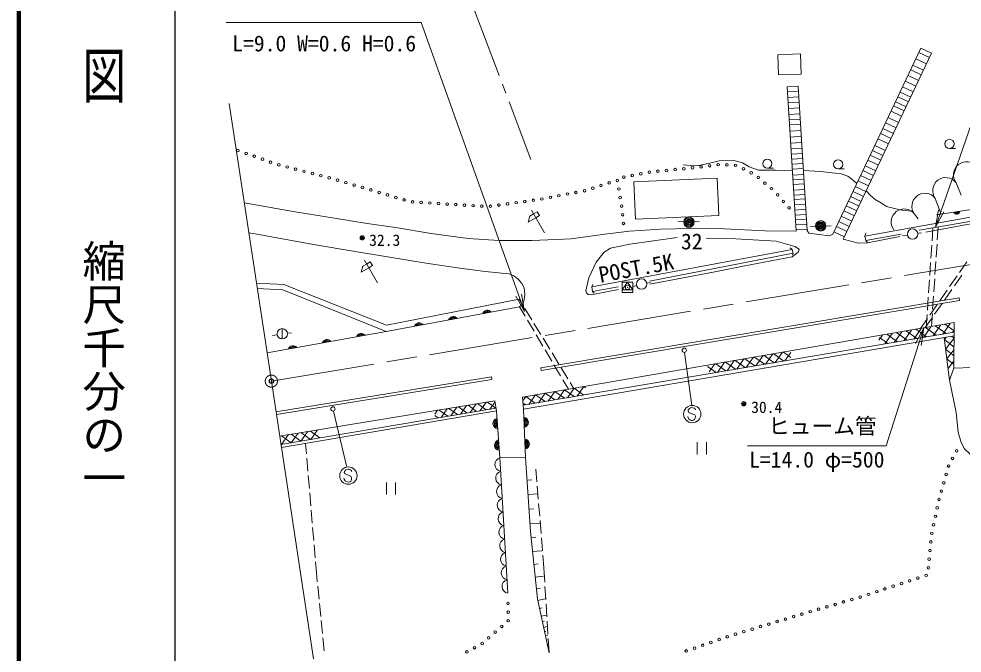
# Model space of a CAD drawing. Units: millimetres at full size, sheet at 1:1000; details may follow other scales. Extents: x 40000 to 680000, y 20000 to 380000.
# Drawn here: x 40000 to 148759, y 243282 to 316431 of the extents above; entities that cross this region are included whole.
import ezdxf
from ezdxf.enums import TextEntityAlignment as Align

# ---------------------------------------------------------------- set-up
doc = ezdxf.new("R2010")
doc.units = ezdxf.units.MM
doc.header["$LTSCALE"] = 1000
doc.header["$PDMODE"] = 32
doc.header["$PDSIZE"] = 500
doc.linetypes.add('CHAIN', pattern=[18.5, 12, -1.5, 3.5, -1.5])
for name, color, linetype, lineweight in [('M-BMK', 2, 'CHAIN', 13), ('M-BMK-OTRS', 5, 'Continuous', 13), ('M-STR-HTXT', 7, 'Continuous', 13), ('M-STR-STRC', 7, 'Continuous', 13), ('M-TTL', 2, 'Continuous', 140), ('M-TTL-BAND', 7, 'Continuous', 25), ('M-WORK', 1, 'Continuous', 13)]:
    doc.layers.add(name, color=color, linetype=linetype, lineweight=lineweight)
doc.layers.add('M-OTRS', color=6, linetype='Continuous')
doc.styles.add('@ＭＳ ゴシック', font='')
doc.styles.add('ＭＳ ゴシック', font='')
doc.styles.get('@ＭＳ ゴシック').set_extended_font_data('@MS Gothic')
doc.styles.get('ＭＳ ゴシック').set_extended_font_data('MS Gothic')

# ---------------------------------------------------------------- blocks, each defined once
blk = doc.blocks.new('open_arrow')
at = {"color": 0, "linetype": 'Continuous', "lineweight": -2}
blk.add_lwpolyline([(7.5, 1.25), (0, 0), (7.5, -1.25)], dxfattribs=at)

msp = doc.modelspace()

# ---------------------------------------------------------------- hatches: boundary and pattern name
at = {"layer": 'M-WORK'}
h = msp.add_hatch(dxfattribs=at)
h.set_pattern_fill('USER', color=256, style=0, pattern_type=2)
h.set_pattern_definition([(54.787, (141564, 279990), (-653.61, 461.29), []), (144.787, (141564, 279990), (-461.29, -653.61), [])])
h.paths.add_polyline_path([(139244, 279911), (147855, 281396), (147846, 280302), (139095, 278816)])
h = msp.add_hatch(dxfattribs=at)
h.set_pattern_fill('USER', color=256, style=0, pattern_type=2)
h.set_pattern_definition([(322.046, (147334, 278968), (492.03, 630.8), []), (52.046, (147334, 278968), (-630.8, 492.03), [])])
h.paths.add_polyline_path([(146685, 279664), (147124, 276113), (147808, 276144), (147842, 279861)])
h = msp.add_hatch(dxfattribs=at)
h.set_pattern_fill('USER', color=256, style=0, pattern_type=2)
h.set_pattern_definition([(54.787, (120939, 276232), (-653.61, 461.294), []), (144.787, (120939, 276232), (-461.294, -653.61), [])])
h.paths.add_polyline_path([(119344, 276478), (129006, 278145), (129034, 277108), (119671, 275518)])
h = msp.add_hatch(dxfattribs=at)
h.set_pattern_fill('USER', color=256, style=0, pattern_type=2)
h.set_pattern_definition([(54.787, (99566, 273066), (-653.61, 461.29), []), (144.787, (99566, 273066), (-461.29, -653.61), [])])
h.paths.add_polyline_path([(98085, 272811), (105309, 274057), (105529, 273117), (98151, 271864)])
h = msp.add_hatch(dxfattribs=at)
h.set_pattern_fill('USER', color=256, style=0, pattern_type=2)
h.set_pattern_definition([(54.255, (90119, 271107), (-649.3, 467.35), []), (144.255, (90119, 271107), (-467.35, -649.3), [])])
h.paths.add_polyline_path([(87905, 271227), (94889, 272365), (95008, 271548), (88001, 270358)])
h = msp.add_hatch(dxfattribs=at)
h.set_pattern_fill('USER', color=256, style=0, pattern_type=2)
h.set_pattern_definition([(54.255, (71872, 268196), (-649.3, 467.35), []), (144.255, (71872, 268196), (-467.35, -649.3), [])])
h.paths.add_polyline_path([(70069, 268320), (74671, 269070), (74721, 268103), (70217, 267339)])

# ---------------------------------------------------------------- linework, layer by layer
at = {"layer": 'M-BMK'}
msp.add_line((69110, 274650), (167924, 291127), dxfattribs=at)
msp.add_circle((69110, 274650), 700, dxfattribs=at)
at = {"layer": 'M-BMK-OTRS'}
for p, q in [((69110, 274650), (64259, 306663)), ((73961, 242636), (69110, 274650))]:
    msp.add_line(p, q, dxfattribs=at)
at = {"layer": 'M-OTRS'}
msp.add_point((69110, 274650), dxfattribs=at)
at = {"layer": 'M-STR-HTXT'}
for points in [[(98308, 282670), (86400, 316000), (63900, 316000)], [(145683, 292390), (153600, 315200), (170400, 315200)], [(144328, 280788), (140000, 267200), (124000, 267200)]]:
    msp.add_lwpolyline(points, dxfattribs=at)
at = {"layer": 'M-STR-STRC'}
for p, q in [((116757, 277955), (117596, 271854)), ((77805, 264734), (76294, 271195)), ((117180, 271341), (117164, 271227)), ((117164, 271227), (117250, 271045)), ((117308, 271480), (117180, 271341)), ((117250, 271045), (117401, 270971)), ((117440, 271572), (117308, 271480)), ((117401, 270971), (117933, 270783)), ((117606, 271606), (117440, 271572)), ((117721, 271590), (117606, 271606)), ((117866, 271517), (117721, 271590)), ((117976, 271443), (117866, 271517)), ((118010, 271331), (117976, 271443)), ((117166, 270452), (117127, 270562)), ((117250, 270275), (117166, 270452)), ((117354, 270201), (117250, 270275)), ((117500, 270126), (117354, 270201)), ((117620, 270109), (117500, 270126)), ((117788, 270138), (117620, 270109)), ((117912, 270234), (117788, 270138)), ((117983, 270383), (117912, 270234)), ((117933, 270783), (118013, 270611)), ((118013, 270611), (117983, 270383)), ((77668, 264378), (77539, 264239)), ((77799, 264470), (77668, 264378)), ((77965, 264504), (77799, 264470)), ((78081, 264488), (77965, 264504)), ((78225, 264415), (78081, 264488)), ((78335, 264341), (78225, 264415)), ((78369, 264229), (78335, 264341)), ((77526, 263350), (77487, 263460)), ((77539, 264239), (77523, 264125)), ((77523, 264125), (77609, 263943)), ((77610, 263173), (77526, 263350)), ((77609, 263943), (77760, 263869)), ((77760, 263869), (78292, 263681)), ((78343, 263281), (78272, 263132)), ((78292, 263681), (78372, 263509)), ((78372, 263509), (78343, 263281)), ((77713, 263099), (77610, 263173)), ((77859, 263024), (77713, 263099)), ((77979, 263007), (77859, 263024)), ((78147, 263036), (77979, 263007)), ((78272, 263132), (78147, 263036))]:
    msp.add_line(p, q, dxfattribs=at)
for centre in [(117637, 270854), (77997, 263752)]:
    msp.add_circle(centre, 1000, dxfattribs=at)
at = {"layer": 'M-TTL'}
msp.add_line((40000, 380000), (40000, 20000), dxfattribs=at)
at = {"layer": 'M-TTL-BAND'}
msp.add_line((58000, 370000), (58000, 20000), dxfattribs=at)
at = {"layer": 'M-WORK'}
for p, q in [((90525, 322772), (95394, 309885)), ((127509, 312298), (130123, 312384)), ((127586, 309977), (127509, 312298)), ((130123, 312384), (130199, 310063)), ((133835, 291589), (144004, 313041)), ((135055, 291010), (145224, 312462)), ((143772, 312550), (144992, 311972)), ((144004, 313041), (145224, 312462)), ((143085, 311102), (144305, 310524)), ((143419, 311805), (144639, 311227)), ((130199, 310063), (127586, 309977)), ((142830, 310565), (144050, 309986)), ((95769, 308891), (96160, 307856)), ((142212, 309260), (143432, 308681)), ((142518, 309905), (143738, 309327)), ((128589, 308584), (129837, 308662)), ((129636, 291943), (128589, 308584)), ((128626, 308008), (129873, 308086)), ((130884, 292021), (129837, 308662)), ((141611, 307992), (142831, 307413)), ((141896, 308594), (143116, 308015)), ((96536, 306862), (99042, 300227)), ((128667, 307359), (129914, 307437)), ((128706, 306731), (129954, 306809)), ((141083, 306879), (142303, 306300)), ((141353, 307448), (142573, 306869)), ((128747, 306078), (129995, 306157)), ((140564, 305783), (141784, 305205)), ((140851, 306388), (142071, 305810)), ((128789, 305419), (130036, 305497)), ((128827, 304802), (130075, 304880)), ((140217, 305051), (141437, 304473)), ((128864, 304215), (130112, 304293)), ((128911, 303481), (130158, 303559)), ((139625, 303803), (140845, 303225)), ((139930, 304446), (141150, 303868)), ((128953, 302806), (130200, 302885)), ((139047, 302584), (140267, 302006)), ((139351, 303225), (140571, 302647)), ((128997, 302104), (130245, 302182)), ((129038, 301455), (130285, 301534)), ((138695, 301841), (139915, 301263)), ((147302, 301489), (148002, 301489)), ((129078, 300822), (130325, 300901)), ((129113, 300255), (130361, 300333)), ((138164, 300720), (139384, 300142)), ((138409, 301237), (139629, 300659)), ((126307, 299211), (127007, 299211)), ((129149, 299684), (130397, 299763)), ((129187, 299085), (130435, 299164)), ((134465, 299129), (135165, 299129)), ((137584, 299497), (138804, 298919)), ((137894, 300151), (139114, 299573)), ((110896, 297654), (120521, 298077)), ((120521, 298077), (120711, 293768)), ((129230, 298405), (130477, 298483)), ((137046, 298361), (138266, 297783)), ((137314, 298927), (138534, 298349)), ((111085, 293345), (110896, 297654)), ((129264, 297856), (130512, 297934)), ((129297, 297332), (130545, 297411)), ((136443, 297090), (137663, 296512)), ((136756, 297750), (137976, 297172)), ((148057, 297536), (148644, 296092)), ((129338, 296689), (130585, 296767)), ((129375, 296091), (130623, 296169)), ((135903, 295950), (137123, 295372)), ((136179, 296532), (137398, 295953)), ((129406, 295597), (130654, 295675)), ((129444, 295000), (130692, 295078)), ((135386, 294861), (136606, 294282)), ((135650, 295417), (136870, 294839)), ((145665, 295725), (146332, 293921)), ((98908, 293685), (98725, 293002)), ((98908, 293685), (98725, 293002)), ((98908, 293685), (99341, 293935)), ((98908, 293685), (99341, 293935)), ((100591, 291770), (99091, 294368)), ((100591, 291770), (99091, 294368)), ((99341, 293935), (99774, 294185)), ((99341, 293935), (99774, 294185)), ((100024, 293752), (99591, 293502)), ((100024, 293752), (99591, 293502)), ((99774, 294185), (100024, 293752)), ((99774, 294185), (100024, 293752)), ((120711, 293768), (111085, 293345)), ((129483, 294387), (130730, 294465)), ((129519, 293808), (130766, 293887)), ((134824, 293673), (136043, 293095)), ((135110, 294277), (136330, 293699)), ((143273, 293914), (143699, 293352)), ((99591, 293502), (98725, 293002)), ((99591, 293502), (98725, 293002)), ((116017, 293055), (118429, 293019)), ((129554, 293246), (130802, 293324)), ((129590, 292672), (130838, 292751)), ((131290, 292502), (133670, 292575)), ((134528, 293050), (135748, 292471)), ((129625, 292117), (130873, 292196)), ((133968, 291868), (135188, 291289)), ((134261, 292487), (135481, 291909)), ((137638, 290855), (141724, 291611)), ((141893, 291414), (142457, 291495)), ((143644, 291700), (144093, 291765)), ((145290, 290827), (145392, 292338)), ((145898, 290932), (146000, 292442)), ((145763, 288937), (145864, 290433)), ((106045, 285542), (129180, 289849)), ((112710, 286175), (129272, 289395)), ((145154, 288832), (145256, 290329)), ((81334, 285993), (79834, 288591)), ((81334, 285993), (79834, 288591)), ((80084, 288158), (80517, 288408)), ((80084, 288158), (80517, 288408)), ((80517, 288408), (80767, 287975)), ((80517, 288408), (80767, 287975)), ((145019, 286837), (145121, 288333)), ((145628, 286941), (145729, 288438)), ((148462, 287197), (149319, 288428)), ((79651, 287908), (79468, 287225)), ((79651, 287908), (79468, 287225)), ((80334, 287725), (79468, 287225)), ((80334, 287725), (79468, 287225)), ((79651, 287908), (80084, 288158)), ((79651, 287908), (80084, 288158)), ((80767, 287975), (80334, 287725)), ((80767, 287975), (80334, 287725)), ((110778, 286064), (109578, 286064)), ((109578, 286064), (109578, 284864)), ((110178, 286064), (109578, 285164)), ((110778, 285164), (110178, 286064)), ((110778, 284864), (110778, 286064)), ((144884, 284841), (144985, 286338)), ((145493, 284946), (145594, 286443)), ((147320, 285555), (148177, 286786)), ((147872, 285648), (148729, 286879)), ((106045, 285542), (106166, 285802)), ((106132, 284974), (106346, 284812)), ((109578, 285164), (110778, 285164)), ((110866, 285582), (111226, 285664)), ((112388, 285959), (112813, 286032)), ((146178, 283913), (147035, 285144)), ((146730, 284006), (147587, 285238)), ((97681, 284104), (98085, 283443)), ((100170, 276179), (148416, 284257)), ((100219, 275883), (148465, 283961)), ((109578, 284864), (110778, 284864)), ((144749, 282846), (144850, 284342)), ((145357, 282951), (145459, 284447)), ((148416, 284257), (148465, 283961)), ((97727, 283229), (98377, 282131)), ((98346, 283017), (99129, 281737)), ((145036, 282271), (145893, 283503)), ((145588, 282364), (146445, 283596)), ((98632, 281701), (99397, 280410)), ((143960, 280724), (144751, 281861)), ((144514, 280820), (145303, 281954)), ((144613, 280837), (144715, 282347)), ((145221, 280942), (145324, 282452)), ((70374, 280711), (70374, 279511)), ((99389, 281311), (100172, 280031)), ((69254, 279924), (69770, 280006)), ((70972, 280178), (71447, 280235)), ((147846, 280302), (98151, 271864)), ((98181, 271437), (147844, 279861)), ((99652, 279980), (100416, 278690)), ((100433, 279604), (101216, 278325)), ((100671, 278260), (101436, 276969)), ((101477, 277898), (102259, 276619)), ((101691, 276539), (102455, 275249)), ((100170, 276179), (100219, 275883)), ((102520, 276192), (103303, 274912)), ((149930, 276227), (147808, 276144)), ((69647, 271106), (94482, 275152)), ((69695, 270810), (94531, 274856)), ((94482, 275152), (94531, 274856)), ((102710, 274818), (103361, 273721)), ((103564, 274486), (103967, 273826)), ((70217, 267339), (95008, 271548)), ((95055, 271224), (95448, 265805)), ((98429, 265860), (98181, 271437)), ((118227, 267594), (118227, 266194)), ((119277, 266194), (119277, 267594)), ((73156, 266250), (73054, 267466)), ((73324, 264257), (73198, 265751)), ((95448, 265805), (98429, 265860)), ((95448, 265805), (96359, 250192)), ((99614, 264484), (99729, 263047)), ((73492, 262264), (73366, 263758)), ((98603, 263233), (99156, 263269)), ((82376, 262961), (82376, 261561)), ((83426, 261561), (83426, 262961)), ((99769, 262548), (99889, 261053)), ((73659, 260271), (73534, 261766)), ((98712, 261571), (99820, 261645)), ((99929, 260555), (100050, 259060)), ((73827, 258278), (73701, 259773)), ((98824, 259878), (99388, 259915)), ((73995, 256285), (73869, 257780)), ((98936, 258185), (100065, 258259)), ((100090, 258561), (100210, 257066)), ((74163, 254292), (74037, 255787)), ((99067, 256584), (99600, 256638)), ((100250, 256568), (100370, 255073)), ((99229, 254986), (100294, 255094)), ((100410, 254574), (100525, 253137)), ((74307, 252578), (74204, 253794)), ((99377, 253514), (99868, 253564)), ((74411, 251507), (74307, 252578)), ((100525, 253137), (100630, 251473)), ((99526, 252042), (100508, 252141)), ((74606, 249516), (74460, 251009)), ((99662, 250701), (100109, 250746)), ((100662, 250974), (100757, 249477)), ((99817, 249363), (100695, 249556)), ((74800, 247526), (74654, 249019)), ((100019, 248446), (100325, 248514)), ((100788, 248978), (100883, 247481)), ((74995, 245535), (74849, 247028)), ((100221, 247530), (100832, 247664)), ((100361, 246891), (100574, 246938)), ((100915, 246982), (101009, 245485)), ((100502, 246253), (100927, 246346)), ((100609, 245764), (100751, 245796)), ((75189, 243545), (75043, 245038)), ((100716, 245276), (101000, 245338)), ((100824, 244788), (100895, 244803)), ((101041, 244986), (101146, 243323)), ((100931, 244299), (101073, 244331))]:
    msp.add_line(p, q, dxfattribs=at)
for points in [[(144580, 291845), (149743, 292775), (154657, 293585), (160509, 294505), (168387, 295738), (173411, 296456), (177749, 297100), (178068, 297211), (178141, 297444), (177970, 297689), (176730, 298229), (174473, 298855), (169634, 300217), (165106, 301468), (162272, 302370), (158996, 303879), (154247, 306382)], [(116584, 299611), (117819, 299497), (118408, 299521), (119463, 299734), (120739, 300061), (121467, 300118), (122433, 300086), (123447, 299824), (124216, 299382), (125279, 298998), (127275, 299000), (129198, 298913)], [(130449, 298937), (132447, 298816), (134821, 298577), (135576, 298282), (136036, 297951), (136608, 297438)], [(145798, 293840), (164323, 296656), (176249, 298174)], [(176647, 297615), (149729, 293576), (137540, 291372)], [(143798, 292065), (149645, 293071), (176827, 297214)], [(137697, 296584), (138193, 296055), (138745, 295589), (139445, 295159), (140034, 294804), (140942, 294558), (141825, 294374), (142966, 294271)], [(65994, 295212), (71619, 294234), (76395, 293461), (80178, 292826), (83435, 292385), (87549, 291694), (91814, 291087), (95334, 290880), (99185, 290880), (103685, 291059), (107550, 291612), (110394, 291943), (113983, 292191), (117489, 292246), (121354, 292219), (125992, 291998), (129636, 291943)], [(97727, 283229), (98103, 283540), (98274, 284043), (98323, 284681), (98250, 285430), (98004, 285920), (97563, 286411), (97072, 286792), (96532, 287025), (95670, 287107), (93756, 287292), (90830, 287696), (87185, 288230), (82492, 288985), (78553, 289629), (74192, 290384), (70170, 291111), (67685, 291552), (66520, 291743)], [(130884, 292021), (131081, 291726), (133462, 291423), (133835, 291589)], [(137671, 291714), (137540, 291372), (137638, 290855), (137853, 290606)], [(105377, 285075), (105727, 286566), (106555, 288388), (107476, 289529), (108212, 289970), (110439, 290431), (115905, 291204)], [(119248, 291131), (122660, 291056), (127298, 290780), (129469, 290191), (129966, 289878), (129856, 289529), (129157, 288995), (123515, 287918), (120037, 287201), (112749, 285820)], [(135055, 291010), (136810, 290582), (137853, 290606), (141562, 291330)], [(128947, 290031), (129180, 289849), (129272, 289395), (129184, 289172)], [(67399, 285939), (70562, 285779), (82387, 281094), (97681, 284104)], [(67490, 285337), (70442, 285197), (82364, 280371)], [(109150, 285213), (105985, 284587), (105635, 284642), (105451, 284845), (105377, 285075)], [(106045, 285542), (106132, 284974), (109095, 285526)], [(97727, 283229), (82364, 280371), (68616, 277909)], [(98181, 271437), (98085, 272811), (147855, 281396), (147808, 276144), (147293, 274750), (146685, 279664)], [(147293, 274750), (148067, 271023), (148288, 268759), (148647, 267581), (149015, 266857), (149628, 266256), (151236, 266305), (154536, 266710), (158146, 266994), (165342, 267435), (169815, 267803), (175815, 268135), (178686, 268264), (180545, 268208), (182753, 267730), (185901, 266460), (188496, 265061), (191109, 263607), (192931, 262705), (193539, 262687), (194036, 262742), (194514, 263018), (194974, 263442)], [(70069, 268320), (94889, 272365), (95055, 271224), (70270, 266990)], [(98429, 265860), (98993, 257320), (99780, 249534), (101146, 243323)]]:
    msp.add_lwpolyline(points, dxfattribs=at)
for centre, radius in [((147302, 302014), 525), ((65257, 301253), 150), ((66199, 300918), 150), ((67141, 300582), 150), ((68083, 300247), 150), ((126307, 299736), 525), ((134465, 299654), 525), ((69025, 299912), 150), ((69974, 299600), 150), ((70942, 299349), 150), ((71910, 299099), 150), ((114681, 298951), 150), ((115677, 299045), 150), ((116672, 299139), 150), ((117667, 299244), 150), ((118659, 299369), 150), ((119651, 299494), 150), ((120643, 299619), 150), ((121641, 299595), 150), ((122639, 299541), 150), ((123544, 299149), 150), ((72879, 298848), 150), ((73847, 298597), 150), ((74815, 298347), 150), ((75783, 298096), 150), ((109745, 298187), 150), ((110728, 298372), 150), ((111710, 298557), 150), ((112693, 298743), 150), ((113686, 298857), 150), ((124426, 298679), 150), ((125261, 298138), 150), ((76745, 297823), 150), ((77704, 297542), 150), ((78664, 297262), 150), ((79624, 296981), 150), ((106169, 296897), 150), ((107120, 297205), 150), ((108072, 297513), 150), ((109007, 297793), 150), ((109173, 296807), 150), ((126024, 297492), 150), ((126788, 296846), 150), ((80584, 296700), 150), ((81543, 296418), 150), ((82500, 296128), 150), ((83457, 295837), 150), ((101285, 295850), 150), ((102267, 296040), 150), ((103249, 296230), 150), ((104230, 296420), 150), ((105212, 296611), 150), ((109340, 295821), 150), ((127489, 296137), 150), ((84414, 295546), 150), ((85382, 295317), 150), ((86380, 295256), 150), ((87378, 295195), 150), ((88376, 295133), 150), ((89374, 295072), 150), ((90372, 295010), 150), ((91370, 294949), 150), ((92369, 294887), 150), ((93367, 294826), 150), ((94363, 294820), 150), ((95353, 294958), 150), ((96344, 295095), 150), ((97334, 295233), 150), ((98325, 295370), 150), ((99315, 295508), 150), ((100303, 295659), 150), ((109506, 294835), 150), ((128146, 295383), 150), ((128803, 294630), 150), ((109622, 293843), 150), ((109700, 292846), 150), ((117257, 292975), 600), ((117257, 292975), 480), ((117257, 292975), 360), ((117257, 292975), 240), ((117257, 292975), 120), ((117257, 292975), 20), ((132455, 292561), 600), ((132455, 292561), 480), ((132455, 292561), 360), ((132455, 292561), 240), ((132455, 292561), 120), ((132455, 292561), 20), ((143048, 291607), 600), ((79589, 291179), 150), ((79589, 291179), 120), ((79589, 291179), 90), ((79589, 291179), 60), ((79589, 291179), 30), ((79589, 291179), 20), ((111807, 285850), 600), ((70374, 280111), 600), ((116716, 278218), 250), ((123575, 272049), 150), ((123575, 272049), 120), ((123575, 272049), 90), ((123575, 272049), 60), ((123575, 272049), 30), ((123575, 272049), 20), ((76206, 271445), 250), ((148132, 266623), 150), ((147660, 265742), 150), ((147199, 264856), 150), ((146920, 263895), 150), ((146364, 261974), 150), ((146642, 262935), 150), ((146092, 261012), 150), ((145883, 260034), 150), ((145675, 259056), 150), ((145466, 258078), 150), ((145257, 257100), 150), ((145147, 256107), 150), ((145053, 255112), 150), ((144958, 254116), 150), ((144608, 252254), 150), ((144863, 253121), 150), ((141759, 251314), 150), ((142708, 251627), 150), ((143658, 251941), 150), ((137960, 250061), 150), ((138909, 250374), 150), ((139859, 250688), 150), ((140809, 251001), 150), ((96397, 249009), 150), ((135091, 249184), 150), ((136051, 249464), 150), ((137010, 249748), 150), ((96430, 248010), 150), ((131251, 248066), 150), ((132211, 248345), 150), ((133171, 248625), 150), ((134131, 248904), 150), ((96430, 247025), 150), ((127417, 246924), 150), ((128374, 247215), 150), ((129331, 247506), 150), ((130291, 247786), 150), ((94921, 245712), 150), ((95676, 246368), 150), ((123591, 245759), 150), ((124547, 246050), 150), ((125504, 246341), 150), ((126461, 246633), 150), ((94166, 245056), 150), ((120735, 244843), 150), ((121680, 245170), 150), ((122634, 245468), 150), ((92547, 243905), 150), ((93412, 244400), 150), ((116954, 243536), 150), ((117899, 243863), 150), ((118844, 244189), 150), ((119789, 244516), 150), ((91661, 243442), 150)]:
    msp.add_circle(centre, radius, dxfattribs=at)
for centre, radius, start, end in [((149252, 298441), 1500, 37.13444, 217.13444), ((146861, 296630), 1500, 37.13444, 217.13444), ((144469, 294819), 1500, 37.13444, 217.13444), ((142077, 293008), 1500, 37.13444, 217.13444), ((148132, 294249), 354, 197.44088, 359.84606), ((148132, 294249), 283, 199.66492, 357.62202), ((148132, 294249), 212, 203.41125, 353.87569), ((148132, 294249), 142, 211.12298, 346.16396), ((148132, 294249), 100, 221.44064, 335.8463), ((94027, 282269), 567, 38.6082, 162.46323), ((90094, 281538), 567, 38.6082, 162.46323), ((90094, 281538), 453, 46.56759, 154.50383), ((90094, 281538), 340, 62.19296, 138.87846), ((94027, 282269), 453, 46.56759, 154.50383), ((94027, 282269), 340, 62.19296, 138.87846), ((86162, 280806), 567, 38.6082, 162.46323), ((86162, 280806), 453, 46.56759, 154.50383), ((86162, 280806), 340, 62.19296, 138.87846), ((79474, 279583), 567, 38.22545, 162.08048), ((79474, 279583), 453, 46.18484, 154.12108), ((79474, 279583), 340, 61.81021, 138.49571), ((71599, 278173), 567, 38.22545, 162.08048), ((71599, 278173), 453, 46.18484, 154.12108), ((71599, 278173), 340, 61.81021, 138.49571), ((75537, 278878), 567, 38.22545, 162.08048), ((75537, 278878), 453, 46.18484, 154.12108), ((75537, 278878), 340, 61.81021, 138.49571), ((95271, 269769), 610, 104.53325, 263.75553), ((95271, 269769), 488, 107.17137, 261.11741), ((95271, 269769), 366, 111.63482, 256.65396), ((95271, 269769), 244, 120.94068, 247.3481), ((95271, 269769), 122, 158.51879, 209.76999), ((98139, 269892), 610, 282.93995, 82.16224), ((98139, 269892), 488, 285.57807, 79.52412), ((98139, 269892), 366, 290.04152, 75.06067), ((98139, 269892), 244, 299.34738, 65.75481), ((98139, 269892), 122, 336.92549, 28.1767), ((95451, 267276), 610, 104.53325, 263.75553), ((95451, 267276), 488, 107.17137, 261.11741), ((95451, 267276), 366, 111.63482, 256.65396), ((98251, 267395), 610, 282.93995, 82.16224), ((98251, 267395), 488, 285.57807, 79.52412), ((98251, 267395), 366, 290.04152, 75.06067), ((98251, 267395), 244, 299.34738, 65.75481), ((95451, 267276), 244, 120.94068, 247.3481), ((95451, 267276), 122, 158.51879, 209.76999), ((98251, 267395), 122, 336.92549, 28.1767), ((95702, 265037), 810, 108.34201, 258.33709), ((95793, 263475), 810, 108.34201, 258.33709), ((95885, 261914), 810, 108.34201, 258.33709), ((95976, 260353), 810, 108.34201, 258.33709), ((96067, 258791), 810, 108.34201, 258.33709), ((96158, 257230), 810, 108.34201, 258.33709), ((96249, 255669), 810, 108.34201, 258.33709), ((96340, 254108), 810, 108.34201, 258.33709), ((96431, 252546), 810, 108.34201, 258.33709), ((96522, 250985), 810, 108.34201, 258.33709)]:
    msp.add_arc(centre, radius, start, end, dxfattribs=at)
for p in [(117257, 292975), (132455, 292561), (79589, 291179), (110178, 285464), (123575, 272049)]:
    msp.add_point(p, dxfattribs=at)

# ---------------------------------------------------------------- block references
at = {"layer": 'M-STR-HTXT', "xscale": 267, "yscale": 267}
for p, rotation in [((145683, 292390), 70.9), ((98308, 282670), 109.7), ((144328, 280788), 252.3)]:
    msp.add_blockref('open_arrow', p, dxfattribs=dict(at, rotation=rotation))

# ---------------------------------------------------------------- texts
at = {"layer": 'M-STR-HTXT', "style": 'ＭＳ ゴシック'}
for s, p in [('L=9.0 W=0.6 H=0.6', (75200, 313600)), ('L=14.0 φ=500', (132000, 265600))]:
    msp.add_text(s, height=1833, dxfattribs=at).set_placement(p, align=Align.MIDDLE_CENTER)
msp.add_text('ヒューム管', height=1833, dxfattribs=at).set_placement((126400, 268000), align=Align.BOTTOM_LEFT)
at = {"layer": 'M-TTL-BAND', "style": '@ＭＳ ゴシック', "width": 1.4}
msp.add_text('平  面  図', height=3666, rotation=270, dxfattribs=at).set_placement((49777, 306475), align=Align.MIDDLE_RIGHT)
at = {"layer": 'M-TTL-BAND', "style": '@ＭＳ ゴシック'}
msp.add_text('縮尺千分の一', height=3666, rotation=270, dxfattribs=at).set_placement((49777, 261030), align=Align.MIDDLE_RIGHT)
at = {"layer": 'M-WORK', "style": 'ＭＳ ゴシック'}
for s, height, p in [('32.3', 1320, (82177, 290909)), ('32', 1833, (117583, 290762)), ('30.4', 1320, (126228, 271642))]:
    msp.add_text(s, height=height, dxfattribs=at).set_placement(p, align=Align.MIDDLE_CENTER)
msp.add_text('POST.5K', height=1833, rotation=10.545, dxfattribs=at).set_placement((111171, 287684), align=Align.MIDDLE_CENTER)

doc.saveas('drawing.dxf')
